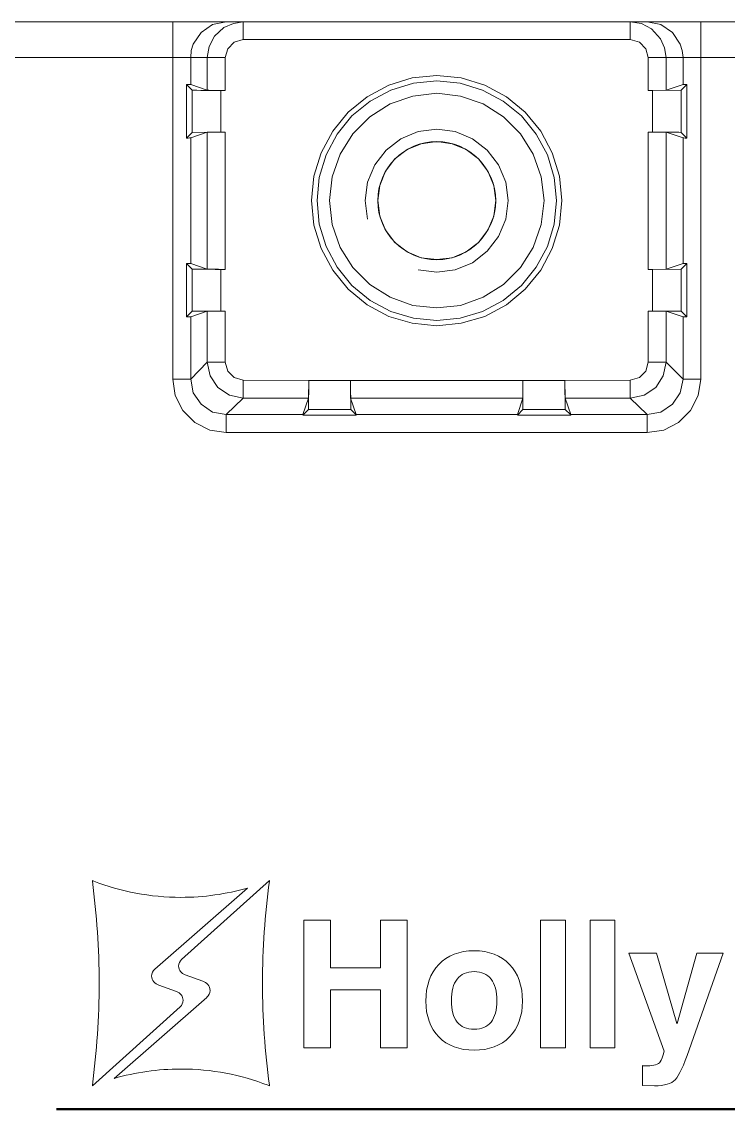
# Model space of a CAD drawing. Header units: millimetres. Extents: x 33157 to 59611, y -29750 to 1750.
# Drawn here: x 54961.61 to 54981.38, y 544.88 to 575.29 of the extents above; entities that cross this region are included whole.
import ezdxf

# ---------------------------------------------------------------- set-up
doc = ezdxf.new("R2010")
doc.units = ezdxf.units.MM
doc.layers.add('layer 1', color=7, linetype='Continuous', lineweight=18)
doc.layers.add('RERONGQIANJIDXF_CONTINUOUS_LINE', color=7, linetype='Continuous', lineweight=18)

msp = doc.modelspace()

# ---------------------------------------------------------------- linework, layer by layer
at = {"layer": 'layer 1', "lineweight": 9}
for p, q in [((54965.838, 575.291), (54965.838, 565.296)), ((54967.804, 575.291), (54967.804, 574.791)), ((54978.637, 575.291), (54978.637, 574.791)), ((54980.612, 575.291), (54980.612, 565.296)), ((54966.338, 574.291), (54966.338, 573.536)), ((54966.803, 574.291), (54966.803, 573.378)), ((54967.304, 574.291), (54967.304, 573.369)), ((54979.137, 574.291), (54979.137, 573.369)), ((54979.638, 574.291), (54979.638, 573.378)), ((54980.112, 574.291), (54980.112, 573.536)), ((54966.224, 573.536), (54966.224, 572.035)), ((54966.382, 573.378), (54966.382, 572.193)), ((54967.181, 573.369), (54967.181, 572.202)), ((54979.26, 573.369), (54979.26, 572.202)), ((54980.059, 573.378), (54980.059, 572.193)), ((54980.217, 573.536), (54980.217, 572.035)), ((54966.803, 572.202), (54966.803, 568.376)), ((54967.304, 572.202), (54967.304, 568.367)), ((54979.137, 572.202), (54979.137, 568.367)), ((54979.638, 572.202), (54979.638, 568.376)), ((54966.338, 572.044), (54966.338, 568.534)), ((54980.112, 572.044), (54980.112, 568.534)), ((54966.224, 568.534), (54966.224, 567.042)), ((54980.217, 568.534), (54980.217, 567.042)), ((54966.382, 568.376), (54966.382, 567.2)), ((54967.181, 568.367), (54967.181, 567.2)), ((54979.26, 568.367), (54979.26, 567.2)), ((54980.059, 568.376), (54980.059, 567.2)), ((54966.803, 567.2), (54966.803, 565.77)), ((54967.304, 567.2), (54967.304, 565.77)), ((54979.137, 567.2), (54979.137, 565.77)), ((54979.638, 567.2), (54979.638, 565.77)), ((54966.338, 567.042), (54966.338, 565.296)), ((54980.112, 567.042), (54980.112, 565.296)), ((54967.804, 565.269), (54967.804, 564.769)), ((54970.806, 565.261), (54970.806, 564.769)), ((54975.635, 565.261), (54975.635, 564.444)), ((54975.635, 565.261), (54975.635, 564.769)), ((54978.637, 565.269), (54978.637, 564.769)), ((54967.33, 564.304), (54967.33, 563.804)), ((54970.964, 564.295), (54970.964, 564.286)), ((54976.969, 564.295), (54976.969, 564.286)), ((54979.111, 564.304), (54979.111, 563.804))]:
    msp.add_line(p, q, dxfattribs=at)
for points in [[(54942.724, 575.291), (54942.724, 575.291), (55138.723, 575.291), (55138.723, 575.291)], [(54967.269, 575.133), (54967.269, 575.133), (54967.005, 574.888), (54967.005, 574.888)], [(54978.637, 574.791), (54978.637, 574.791), (54967.804, 574.791), (54967.804, 574.791)], [(54979.48, 574.817), (54979.48, 574.817), (54979.234, 575.089), (54979.234, 575.089)], [(54941.723, 574.291), (54941.723, 574.291), (54967.304, 574.291), (54967.304, 574.291)], [(54979.137, 574.291), (54979.137, 574.291), (55021.309, 574.291), (55021.309, 574.291)], [(54966.382, 573.378), (54966.382, 573.378), (54966.224, 573.536), (54966.224, 573.536)], [(54966.338, 573.536), (54966.338, 573.536), (54966.803, 573.378), (54966.803, 573.378)], [(54967.304, 573.369), (54967.304, 573.369), (54967.181, 573.369), (54967.181, 573.369)], [(54979.137, 573.369), (54979.137, 573.369), (54979.26, 573.369), (54979.26, 573.369)], [(54979.234, 573.369), (54979.234, 573.369), (54980.059, 573.378), (54980.059, 573.378)], [(54980.112, 573.536), (54980.112, 573.536), (54979.638, 573.378), (54979.638, 573.378)], [(54980.059, 573.378), (54980.059, 573.378), (54980.217, 573.536), (54980.217, 573.536)], [(54966.382, 572.193), (54966.382, 572.193), (54966.224, 572.035), (54966.224, 572.035)], [(54966.338, 572.044), (54966.338, 572.044), (54966.803, 572.202), (54966.803, 572.202)], [(54967.207, 572.202), (54967.207, 572.202), (54966.382, 572.193), (54966.382, 572.193)], [(54967.207, 572.202), (54967.207, 572.202), (54966.803, 572.202), (54966.803, 572.202)], [(54967.304, 572.202), (54967.304, 572.202), (54967.181, 572.202), (54967.181, 572.202)], [(54979.137, 572.202), (54979.137, 572.202), (54979.26, 572.202), (54979.26, 572.202)], [(54980.112, 572.044), (54980.112, 572.044), (54979.638, 572.202), (54979.638, 572.202)], [(54980.059, 572.193), (54980.059, 572.193), (54980.217, 572.035), (54980.217, 572.035)], [(54966.382, 568.376), (54966.382, 568.376), (54966.224, 568.534), (54966.224, 568.534)], [(54966.338, 568.534), (54966.338, 568.534), (54966.803, 568.376), (54966.803, 568.376)], [(54980.112, 568.534), (54980.112, 568.534), (54979.638, 568.376), (54979.638, 568.376)], [(54980.059, 568.376), (54980.059, 568.376), (54980.217, 568.534), (54980.217, 568.534)], [(54967.304, 568.367), (54967.304, 568.367), (54967.181, 568.367), (54967.181, 568.367)], [(54979.137, 568.367), (54979.137, 568.367), (54979.26, 568.367), (54979.26, 568.367)], [(54979.234, 568.367), (54979.234, 568.367), (54980.059, 568.376), (54980.059, 568.376)], [(54979.234, 568.367), (54979.234, 568.367), (54979.638, 568.376), (54979.638, 568.376)], [(54966.382, 567.2), (54966.382, 567.2), (54966.224, 567.042), (54966.224, 567.042)], [(54966.338, 567.042), (54966.338, 567.042), (54966.803, 567.2), (54966.803, 567.2)], [(54967.207, 567.2), (54967.207, 567.2), (54966.382, 567.2), (54966.382, 567.2)], [(54967.207, 567.2), (54967.207, 567.2), (54966.803, 567.2), (54966.803, 567.2)], [(54967.304, 567.2), (54967.304, 567.2), (54967.181, 567.2), (54967.181, 567.2)], [(54979.137, 567.2), (54979.137, 567.2), (54979.26, 567.2), (54979.26, 567.2)], [(54980.112, 567.042), (54980.112, 567.042), (54979.638, 567.2), (54979.638, 567.2)], [(54980.059, 567.2), (54980.059, 567.2), (54980.217, 567.042), (54980.217, 567.042)], [(54966.803, 565.77), (54966.803, 565.77), (54966.338, 565.296), (54966.338, 565.296)], [(54967.304, 565.77), (54967.304, 565.77), (54966.803, 565.77), (54966.803, 565.77)], [(54979.137, 565.77), (54979.137, 565.77), (54979.638, 565.77), (54979.638, 565.77)], [(54979.638, 565.77), (54979.638, 565.77), (54980.112, 565.296), (54980.112, 565.296)], [(54965.838, 565.296), (54965.838, 565.296), (54966.338, 565.296), (54966.338, 565.296)], [(54967.804, 565.269), (54967.804, 565.269), (54969.639, 565.261), (54969.639, 565.261)], [(54969.639, 565.261), (54969.639, 565.261), (54976.802, 565.261), (54976.802, 565.261)], [(54969.63, 564.444), (54969.63, 564.444), (54969.639, 565.261), (54969.639, 565.261)], [(54969.639, 565.261), (54969.639, 565.261), (54969.63, 564.769), (54969.63, 564.769)], [(54970.806, 565.261), (54970.806, 565.261), (54970.815, 564.444), (54970.815, 564.444)], [(54976.802, 565.261), (54976.802, 565.261), (54978.637, 565.269), (54978.637, 565.269)], [(54976.802, 565.261), (54976.802, 565.261), (54976.811, 564.444), (54976.811, 564.444)], [(54976.802, 565.261), (54976.802, 565.261), (54976.811, 564.769), (54976.811, 564.769)], [(54980.612, 565.296), (54980.612, 565.296), (54980.112, 565.296), (54980.112, 565.296)], [(54967.804, 564.769), (54967.804, 564.769), (54967.33, 564.304), (54967.33, 564.304)], [(54967.804, 564.769), (54967.804, 564.769), (54969.63, 564.769), (54969.63, 564.769)], [(54969.472, 564.304), (54969.472, 564.304), (54969.63, 564.769), (54969.63, 564.769)], [(54970.806, 564.769), (54970.806, 564.769), (54975.635, 564.769), (54975.635, 564.769)], [(54970.964, 564.304), (54970.964, 564.304), (54970.806, 564.769), (54970.806, 564.769)], [(54975.477, 564.304), (54975.477, 564.304), (54975.635, 564.769), (54975.635, 564.769)], [(54976.811, 564.769), (54976.811, 564.769), (54978.637, 564.769), (54978.637, 564.769)], [(54976.969, 564.304), (54976.969, 564.304), (54976.811, 564.769), (54976.811, 564.769)], [(54978.637, 564.769), (54978.637, 564.769), (54979.111, 564.304), (54979.111, 564.304)], [(54967.33, 564.304), (54967.33, 564.304), (54969.472, 564.304), (54969.472, 564.304)], [(54969.472, 564.286), (54969.472, 564.286), (54970.964, 564.286), (54970.964, 564.286)], [(54969.63, 564.444), (54969.63, 564.444), (54969.472, 564.286), (54969.472, 564.286)], [(54969.63, 564.444), (54969.63, 564.444), (54970.815, 564.444), (54970.815, 564.444)], [(54970.815, 564.444), (54970.815, 564.444), (54970.964, 564.295), (54970.964, 564.295)], [(54970.964, 564.304), (54970.964, 564.304), (54975.477, 564.304), (54975.477, 564.304)], [(54975.477, 564.286), (54975.477, 564.286), (54976.969, 564.286), (54976.969, 564.286)], [(54975.635, 564.444), (54975.635, 564.444), (54975.477, 564.286), (54975.477, 564.286)], [(54975.635, 564.444), (54975.635, 564.444), (54976.811, 564.444), (54976.811, 564.444)], [(54976.811, 564.444), (54976.811, 564.444), (54976.969, 564.295), (54976.969, 564.295)], [(54976.969, 564.304), (54976.969, 564.304), (54979.111, 564.304), (54979.111, 564.304)], [(54967.33, 563.804), (54967.33, 563.804), (54979.111, 563.804), (54979.111, 563.804)]]:
    msp.add_open_spline(points, degree=3, dxfattribs=at)
for points, knots in [([(54967.33, 575.291), (54967.33, 575.291), (54966.953, 575.212), (54966.953, 575.212), (54966.953, 575.212), (54966.628, 574.993), (54966.628, 574.993), (54966.628, 574.993), (54966.408, 574.668), (54966.408, 574.668)], [0, 0, 0, 0, 157884.364441, 157884.364441, 157884.364441, 315768.728882, 315768.728882, 315768.728882, 473653.093323, 473653.093323, 473653.093323, 473653.093323]), ([(54967.804, 575.291), (54967.804, 575.291), (54967.532, 575.247), (54967.532, 575.247), (54967.532, 575.247), (54967.269, 575.133), (54967.269, 575.133)], [0, 0, 0, 0, 170679.928195, 170679.928195, 170679.928195, 341359.85639, 341359.85639, 341359.85639, 341359.85639]), ([(54979.234, 575.089), (54979.234, 575.089), (54978.953, 575.239), (54978.953, 575.239), (54978.953, 575.239), (54978.637, 575.291), (54978.637, 575.291)], [0, 0, 0, 0, 170715.57722, 170715.57722, 170715.57722, 341431.154441, 341431.154441, 341431.154441, 341431.154441]), ([(54980.033, 574.668), (54980.033, 574.668), (54979.813, 574.993), (54979.813, 574.993), (54979.813, 574.993), (54979.488, 575.212), (54979.488, 575.212), (54979.488, 575.212), (54979.111, 575.291), (54979.111, 575.291)], [0, 0, 0, 0, 157921.613994, 157921.613994, 157921.613994, 315843.227988, 315843.227988, 315843.227988, 473764.841982, 473764.841982, 473764.841982, 473764.841982]), ([(54967.005, 574.888), (54967.005, 574.888), (54966.856, 574.598), (54966.856, 574.598), (54966.856, 574.598), (54966.803, 574.291), (54966.803, 574.291)], [0, 0, 0, 0, 170678.74102, 170678.74102, 170678.74102, 341357.48204, 341357.48204, 341357.48204, 341357.48204]), ([(54967.804, 574.791), (54967.804, 574.791), (54967.558, 574.721), (54967.558, 574.721), (54967.558, 574.721), (54967.374, 574.537), (54967.374, 574.537), (54967.374, 574.537), (54967.304, 574.291), (54967.304, 574.291)], [0, 0, 0, 0, 157887.163557, 157887.163557, 157887.163557, 315774.327114, 315774.327114, 315774.327114, 473661.490671, 473661.490671, 473661.490671, 473661.490671]), ([(54979.137, 574.291), (54979.137, 574.291), (54979.067, 574.537), (54979.067, 574.537), (54979.067, 574.537), (54978.891, 574.721), (54978.891, 574.721), (54978.891, 574.721), (54978.637, 574.791), (54978.637, 574.791)], [0, 0, 0, 0, 157920.46708, 157920.46708, 157920.46708, 315840.93416, 315840.93416, 315840.93416, 473761.401239, 473761.401239, 473761.401239, 473761.401239]), ([(54979.638, 574.291), (54979.638, 574.291), (54979.594, 574.563), (54979.594, 574.563), (54979.594, 574.563), (54979.48, 574.817), (54979.48, 574.817)], [0, 0, 0, 0, 170718.68694, 170718.68694, 170718.68694, 341437.373879, 341437.373879, 341437.373879, 341437.373879]), ([(54966.338, 574.291), (54966.338, 574.291), (54966.356, 574.484), (54966.356, 574.484), (54966.356, 574.484), (54966.408, 574.668), (54966.408, 574.668)], [0, 0, 0, 0, 170677.646421, 170677.646421, 170677.646421, 341355.292843, 341355.292843, 341355.292843, 341355.292843]), ([(54980.112, 574.291), (54980.112, 574.291), (54980.085, 574.484), (54980.085, 574.484), (54980.085, 574.484), (54980.033, 574.668), (54980.033, 574.668)], [0, 0, 0, 0, 170720.4474, 170720.4474, 170720.4474, 341440.894801, 341440.894801, 341440.894801, 341440.894801]), ([(54976.723, 570.289), (54976.723, 570.289), (54976.653, 570.974), (54976.653, 570.974), (54976.653, 570.974), (54976.451, 571.623), (54976.451, 571.623), (54976.451, 571.623), (54976.135, 572.229), (54976.135, 572.229), (54976.135, 572.229), (54975.696, 572.764), (54975.696, 572.764), (54975.696, 572.764), (54975.169, 573.194), (54975.169, 573.194), (54975.169, 573.194), (54974.564, 573.519), (54974.564, 573.519), (54974.564, 573.519), (54973.905, 573.72), (54973.905, 573.72), (54973.905, 573.72), (54973.22, 573.791), (54973.22, 573.791), (54973.22, 573.791), (54972.536, 573.72), (54972.536, 573.72), (54972.536, 573.72), (54971.886, 573.519), (54971.886, 573.519), (54971.886, 573.519), (54971.28, 573.194), (54971.28, 573.194), (54971.28, 573.194), (54970.745, 572.764), (54970.745, 572.764), (54970.745, 572.764), (54970.315, 572.229), (54970.315, 572.229), (54970.315, 572.229), (54969.99, 571.623), (54969.99, 571.623), (54969.99, 571.623), (54969.788, 570.974), (54969.788, 570.974), (54969.788, 570.974), (54969.718, 570.289), (54969.718, 570.289), (54969.718, 570.289), (54969.788, 569.605), (54969.788, 569.605), (54969.788, 569.605), (54969.99, 568.946), (54969.99, 568.946), (54969.99, 568.946), (54970.315, 568.341), (54970.315, 568.341), (54970.315, 568.341), (54970.745, 567.814), (54970.745, 567.814), (54970.745, 567.814), (54971.28, 567.376), (54971.28, 567.376), (54971.28, 567.376), (54971.886, 567.051), (54971.886, 567.051), (54971.886, 567.051), (54972.536, 566.858), (54972.536, 566.858), (54972.536, 566.858), (54973.22, 566.788), (54973.22, 566.788), (54973.22, 566.788), (54973.905, 566.858), (54973.905, 566.858), (54973.905, 566.858), (54974.564, 567.051), (54974.564, 567.051), (54974.564, 567.051), (54975.169, 567.376), (54975.169, 567.376), (54975.169, 567.376), (54975.696, 567.814), (54975.696, 567.814), (54975.696, 567.814), (54976.135, 568.341), (54976.135, 568.341), (54976.135, 568.341), (54976.451, 568.946), (54976.451, 568.946), (54976.451, 568.946), (54976.653, 569.605), (54976.653, 569.605), (54976.653, 569.605), (54976.723, 570.289), (54976.723, 570.289)], [0, 0, 0, 0, 134437.960451, 134437.960451, 134437.960451, 268875.920903, 268875.920903, 268875.920903, 403313.881354, 403313.881354, 403313.881354, 537751.841806, 537751.841806, 537751.841806, 672189.802257, 672189.802257, 672189.802257, 806627.762709, 806627.762709, 806627.762709, 941065.72316, 941065.72316, 941065.72316, 1075503.683612, 1075503.683612, 1075503.683612, 1209941.644063, 1209941.644063, 1209941.644063, 1344379.604515, 1344379.604515, 1344379.604515, 1478817.564966, 1478817.564966, 1478817.564966, 1613255.525418, 1613255.525418, 1613255.525418, 1747693.485869, 1747693.485869, 1747693.485869, 1882131.446321, 1882131.446321, 1882131.446321, 2016569.406772, 2016569.406772, 2016569.406772, 2151007.367224, 2151007.367224, 2151007.367224, 2285445.327675, 2285445.327675, 2285445.327675, 2419883.288127, 2419883.288127, 2419883.288127, 2554321.248578, 2554321.248578, 2554321.248578, 2688759.20903, 2688759.20903, 2688759.20903, 2823197.169481, 2823197.169481, 2823197.169481, 2957635.129933, 2957635.129933, 2957635.129933, 3092073.090384, 3092073.090384, 3092073.090384, 3226511.050835, 3226511.050835, 3226511.050835, 3360949.011287, 3360949.011287, 3360949.011287, 3495386.971738, 3495386.971738, 3495386.971738, 3629824.93219, 3629824.93219, 3629824.93219, 3764262.892641, 3764262.892641, 3764262.892641, 3898700.853093, 3898700.853093, 3898700.853093, 4033138.813544, 4033138.813544, 4033138.813544, 4167576.773996, 4167576.773996, 4167576.773996, 4302014.734447, 4302014.734447, 4302014.734447, 4302014.734447]), ([(54976.574, 570.289), (54976.574, 570.289), (54976.504, 570.938), (54976.504, 570.938), (54976.504, 570.938), (54976.319, 571.57), (54976.319, 571.57), (54976.319, 571.57), (54976.003, 572.15), (54976.003, 572.15), (54976.003, 572.15), (54975.591, 572.658), (54975.591, 572.658), (54975.591, 572.658), (54975.081, 573.071), (54975.081, 573.071), (54975.081, 573.071), (54974.502, 573.378), (54974.502, 573.378), (54974.502, 573.378), (54973.879, 573.571), (54973.879, 573.571), (54973.879, 573.571), (54973.22, 573.641), (54973.22, 573.641), (54973.22, 573.641), (54972.571, 573.571), (54972.571, 573.571), (54972.571, 573.571), (54971.939, 573.378), (54971.939, 573.378), (54971.939, 573.378), (54971.359, 573.071), (54971.359, 573.071), (54971.359, 573.071), (54970.85, 572.658), (54970.85, 572.658), (54970.85, 572.658), (54970.438, 572.15), (54970.438, 572.15), (54970.438, 572.15), (54970.13, 571.57), (54970.13, 571.57), (54970.13, 571.57), (54969.937, 570.938), (54969.937, 570.938), (54969.937, 570.938), (54969.876, 570.289), (54969.876, 570.289), (54969.876, 570.289), (54969.937, 569.631), (54969.937, 569.631), (54969.937, 569.631), (54970.13, 569.008), (54970.13, 569.008), (54970.13, 569.008), (54970.438, 568.429), (54970.438, 568.429), (54970.438, 568.429), (54970.85, 567.92), (54970.85, 567.92), (54970.85, 567.92), (54971.359, 567.498), (54971.359, 567.498), (54971.359, 567.498), (54971.939, 567.191), (54971.939, 567.191), (54971.939, 567.191), (54972.571, 566.998), (54972.571, 566.998), (54972.571, 566.998), (54973.22, 566.937), (54973.22, 566.937), (54973.22, 566.937), (54973.879, 566.998), (54973.879, 566.998), (54973.879, 566.998), (54974.502, 567.191), (54974.502, 567.191), (54974.502, 567.191), (54975.081, 567.498), (54975.081, 567.498), (54975.081, 567.498), (54975.591, 567.92), (54975.591, 567.92), (54975.591, 567.92), (54976.003, 568.429), (54976.003, 568.429), (54976.003, 568.429), (54976.319, 569.008), (54976.319, 569.008), (54976.319, 569.008), (54976.504, 569.631), (54976.504, 569.631), (54976.504, 569.631), (54976.574, 570.289), (54976.574, 570.289)], [0, 0, 0, 0, 134438.5097, 134438.5097, 134438.5097, 268877.0194, 268877.0194, 268877.0194, 403315.529101, 403315.529101, 403315.529101, 537754.038801, 537754.038801, 537754.038801, 672192.548501, 672192.548501, 672192.548501, 806631.058201, 806631.058201, 806631.058201, 941069.567902, 941069.567902, 941069.567902, 1075508.077602, 1075508.077602, 1075508.077602, 1209946.587302, 1209946.587302, 1209946.587302, 1344385.097002, 1344385.097002, 1344385.097002, 1478823.606703, 1478823.606703, 1478823.606703, 1613262.116403, 1613262.116403, 1613262.116403, 1747700.626103, 1747700.626103, 1747700.626103, 1882139.135803, 1882139.135803, 1882139.135803, 2016577.645503, 2016577.645503, 2016577.645503, 2151016.155204, 2151016.155204, 2151016.155204, 2285454.664904, 2285454.664904, 2285454.664904, 2419893.174604, 2419893.174604, 2419893.174604, 2554331.684304, 2554331.684304, 2554331.684304, 2688770.194005, 2688770.194005, 2688770.194005, 2823208.703705, 2823208.703705, 2823208.703705, 2957647.213405, 2957647.213405, 2957647.213405, 3092085.723105, 3092085.723105, 3092085.723105, 3226524.232805, 3226524.232805, 3226524.232805, 3360962.742506, 3360962.742506, 3360962.742506, 3495401.252206, 3495401.252206, 3495401.252206, 3629839.761906, 3629839.761906, 3629839.761906, 3764278.271606, 3764278.271606, 3764278.271606, 3898716.781307, 3898716.781307, 3898716.781307, 4033155.291007, 4033155.291007, 4033155.291007, 4167593.800707, 4167593.800707, 4167593.800707, 4302032.310407, 4302032.310407, 4302032.310407, 4302032.310407]), ([(54966.338, 573.536), (54966.338, 573.536), (54966.329, 573.536), (54966.329, 573.536), (54966.329, 573.536), (54966.303, 573.536), (54966.303, 573.536), (54966.303, 573.536), (54966.268, 573.536), (54966.268, 573.536), (54966.268, 573.536), (54966.224, 573.536), (54966.224, 573.536)], [0, 0, 0, 0, 151346.104304, 151346.104304, 151346.104304, 302692.208607, 302692.208607, 302692.208607, 454038.312911, 454038.312911, 454038.312911, 605384.417214, 605384.417214, 605384.417214, 605384.417214]), ([(54966.382, 573.378), (54966.382, 573.378), (54966.4, 573.378), (54966.4, 573.378), (54966.4, 573.378), (54966.443, 573.378), (54966.443, 573.378), (54966.443, 573.378), (54966.514, 573.378), (54966.514, 573.378), (54966.514, 573.378), (54966.619, 573.369), (54966.619, 573.369), (54966.619, 573.369), (54966.742, 573.369), (54966.742, 573.369), (54966.742, 573.369), (54966.873, 573.369), (54966.873, 573.369), (54966.873, 573.369), (54967.023, 573.369), (54967.023, 573.369), (54967.023, 573.369), (54967.181, 573.369), (54967.181, 573.369)], [0, 0, 0, 0, 141680.378793, 141680.378793, 141680.378793, 283360.757586, 283360.757586, 283360.757586, 425041.136379, 425041.136379, 425041.136379, 566721.515173, 566721.515173, 566721.515173, 708401.893966, 708401.893966, 708401.893966, 850082.272759, 850082.272759, 850082.272759, 991762.651552, 991762.651552, 991762.651552, 1133443.030345, 1133443.030345, 1133443.030345, 1133443.030345]), ([(54966.803, 573.378), (54966.803, 573.378), (54966.821, 573.378), (54966.821, 573.378), (54966.821, 573.378), (54966.847, 573.378), (54966.847, 573.378), (54966.847, 573.378), (54966.891, 573.369), (54966.891, 573.369), (54966.891, 573.369), (54966.961, 573.369), (54966.961, 573.369), (54966.961, 573.369), (54967.032, 573.369), (54967.032, 573.369), (54967.032, 573.369), (54967.119, 573.369), (54967.119, 573.369), (54967.119, 573.369), (54967.207, 573.369), (54967.207, 573.369), (54967.207, 573.369), (54967.304, 573.369), (54967.304, 573.369)], [0, 0, 0, 0, 141681.370294, 141681.370294, 141681.370294, 283362.740588, 283362.740588, 283362.740588, 425044.110882, 425044.110882, 425044.110882, 566725.481177, 566725.481177, 566725.481177, 708406.851471, 708406.851471, 708406.851471, 850088.221765, 850088.221765, 850088.221765, 991769.592059, 991769.592059, 991769.592059, 1133450.962353, 1133450.962353, 1133450.962353, 1133450.962353]), ([(54976.223, 570.289), (54976.223, 570.289), (54976.144, 570.956), (54976.144, 570.956), (54976.144, 570.956), (54975.924, 571.588), (54975.924, 571.588), (54975.924, 571.588), (54975.564, 572.158), (54975.564, 572.158), (54975.564, 572.158), (54975.09, 572.632), (54975.09, 572.632), (54975.09, 572.632), (54974.52, 572.992), (54974.52, 572.992), (54974.52, 572.992), (54973.888, 573.211), (54973.888, 573.211), (54973.888, 573.211), (54973.22, 573.29), (54973.22, 573.29), (54973.22, 573.29), (54972.553, 573.211), (54972.553, 573.211), (54972.553, 573.211), (54971.921, 572.992), (54971.921, 572.992), (54971.921, 572.992), (54971.351, 572.632), (54971.351, 572.632), (54971.351, 572.632), (54970.877, 572.158), (54970.877, 572.158), (54970.877, 572.158), (54970.517, 571.588), (54970.517, 571.588), (54970.517, 571.588), (54970.297, 570.956), (54970.297, 570.956), (54970.297, 570.956), (54970.218, 570.289), (54970.218, 570.289), (54970.218, 570.289), (54970.297, 569.622), (54970.297, 569.622), (54970.297, 569.622), (54970.517, 568.981), (54970.517, 568.981), (54970.517, 568.981), (54970.877, 568.42), (54970.877, 568.42), (54970.877, 568.42), (54971.351, 567.946), (54971.351, 567.946), (54971.351, 567.946), (54971.921, 567.586), (54971.921, 567.586), (54971.921, 567.586), (54972.553, 567.358), (54972.553, 567.358), (54972.553, 567.358), (54973.22, 567.288), (54973.22, 567.288), (54973.22, 567.288), (54973.888, 567.358), (54973.888, 567.358), (54973.888, 567.358), (54974.52, 567.586), (54974.52, 567.586), (54974.52, 567.586), (54975.09, 567.946), (54975.09, 567.946), (54975.09, 567.946), (54975.564, 568.42), (54975.564, 568.42), (54975.564, 568.42), (54975.924, 568.981), (54975.924, 568.981), (54975.924, 568.981), (54976.144, 569.622), (54976.144, 569.622), (54976.144, 569.622), (54976.223, 570.289), (54976.223, 570.289)], [0, 0, 0, 0, 134785.054879, 134785.054879, 134785.054879, 269570.109758, 269570.109758, 269570.109758, 404355.164637, 404355.164637, 404355.164637, 539140.219515, 539140.219515, 539140.219515, 673925.274394, 673925.274394, 673925.274394, 808710.329273, 808710.329273, 808710.329273, 943495.384152, 943495.384152, 943495.384152, 1078280.439031, 1078280.439031, 1078280.439031, 1213065.49391, 1213065.49391, 1213065.49391, 1347850.548788, 1347850.548788, 1347850.548788, 1482635.603667, 1482635.603667, 1482635.603667, 1617420.658546, 1617420.658546, 1617420.658546, 1752205.713425, 1752205.713425, 1752205.713425, 1886990.768304, 1886990.768304, 1886990.768304, 2021775.823183, 2021775.823183, 2021775.823183, 2156560.878062, 2156560.878062, 2156560.878062, 2291345.93294, 2291345.93294, 2291345.93294, 2426130.987819, 2426130.987819, 2426130.987819, 2560916.042698, 2560916.042698, 2560916.042698, 2695701.097577, 2695701.097577, 2695701.097577, 2830486.152456, 2830486.152456, 2830486.152456, 2965271.207335, 2965271.207335, 2965271.207335, 3100056.262213, 3100056.262213, 3100056.262213, 3234841.317092, 3234841.317092, 3234841.317092, 3369626.371971, 3369626.371971, 3369626.371971, 3504411.42685, 3504411.42685, 3504411.42685, 3639196.481729, 3639196.481729, 3639196.481729, 3773981.536608, 3773981.536608, 3773981.536608, 3773981.536608]), ([(54980.217, 573.536), (54980.217, 573.536), (54980.173, 573.536), (54980.173, 573.536), (54980.173, 573.536), (54980.138, 573.536), (54980.138, 573.536), (54980.138, 573.536), (54980.12, 573.536), (54980.12, 573.536), (54980.12, 573.536), (54980.112, 573.536), (54980.112, 573.536)], [0, 0, 0, 0, 151384.395007, 151384.395007, 151384.395007, 302768.790015, 302768.790015, 302768.790015, 454153.185022, 454153.185022, 454153.185022, 605537.580029, 605537.580029, 605537.580029, 605537.580029]), ([(54972.703, 568.358), (54972.703, 568.358), (54973.22, 568.288), (54973.22, 568.288), (54973.22, 568.288), (54973.738, 568.358), (54973.738, 568.358), (54973.738, 568.358), (54974.221, 568.551), (54974.221, 568.551), (54974.221, 568.551), (54974.634, 568.876), (54974.634, 568.876), (54974.634, 568.876), (54974.95, 569.289), (54974.95, 569.289), (54974.95, 569.289), (54975.152, 569.771), (54975.152, 569.771), (54975.152, 569.771), (54975.222, 570.289), (54975.222, 570.289), (54975.222, 570.289), (54975.152, 570.807), (54975.152, 570.807), (54975.152, 570.807), (54974.95, 571.289), (54974.95, 571.289), (54974.95, 571.289), (54974.634, 571.702), (54974.634, 571.702), (54974.634, 571.702), (54974.221, 572.018), (54974.221, 572.018), (54974.221, 572.018), (54973.738, 572.22), (54973.738, 572.22), (54973.738, 572.22), (54973.22, 572.29), (54973.22, 572.29), (54973.22, 572.29), (54972.703, 572.22), (54972.703, 572.22), (54972.703, 572.22), (54972.22, 572.018), (54972.22, 572.018), (54972.22, 572.018), (54971.807, 571.702), (54971.807, 571.702), (54971.807, 571.702), (54971.491, 571.289), (54971.491, 571.289), (54971.491, 571.289), (54971.289, 570.807), (54971.289, 570.807), (54971.289, 570.807), (54971.219, 570.289), (54971.219, 570.289), (54971.219, 570.289), (54971.289, 569.771), (54971.289, 569.771)], [0, 0, 0, 0, 135898.067048, 135898.067048, 135898.067048, 271796.134095, 271796.134095, 271796.134095, 407694.201143, 407694.201143, 407694.201143, 543592.26819, 543592.26819, 543592.26819, 679490.335238, 679490.335238, 679490.335238, 815388.402286, 815388.402286, 815388.402286, 951286.469333, 951286.469333, 951286.469333, 1087184.536381, 1087184.536381, 1087184.536381, 1223082.603429, 1223082.603429, 1223082.603429, 1358980.670476, 1358980.670476, 1358980.670476, 1494878.737524, 1494878.737524, 1494878.737524, 1630776.804571, 1630776.804571, 1630776.804571, 1766674.871619, 1766674.871619, 1766674.871619, 1902572.938667, 1902572.938667, 1902572.938667, 2038471.005714, 2038471.005714, 2038471.005714, 2174369.072762, 2174369.072762, 2174369.072762, 2310267.139809, 2310267.139809, 2310267.139809, 2446165.206857, 2446165.206857, 2446165.206857, 2582063.273905, 2582063.273905, 2582063.273905, 2717961.340952, 2717961.340952, 2717961.340952, 2717961.340952]), ([(54979.638, 572.202), (54979.638, 572.202), (54979.629, 572.202), (54979.629, 572.202), (54979.629, 572.202), (54979.594, 572.202), (54979.594, 572.202), (54979.594, 572.202), (54979.55, 572.202), (54979.55, 572.202), (54979.55, 572.202), (54979.488, 572.202), (54979.488, 572.202), (54979.488, 572.202), (54979.409, 572.202), (54979.409, 572.202), (54979.409, 572.202), (54979.322, 572.202), (54979.322, 572.202), (54979.322, 572.202), (54979.234, 572.202), (54979.234, 572.202), (54979.234, 572.202), (54979.137, 572.202), (54979.137, 572.202)], [0, 0, 0, 0, 141715.434855, 141715.434855, 141715.434855, 283430.86971, 283430.86971, 283430.86971, 425146.304565, 425146.304565, 425146.304565, 566861.73942, 566861.73942, 566861.73942, 708577.174275, 708577.174275, 708577.174275, 850292.60913, 850292.60913, 850292.60913, 992008.043985, 992008.043985, 992008.043985, 1133723.47884, 1133723.47884, 1133723.47884, 1133723.47884]), ([(54980.059, 572.193), (54980.059, 572.193), (54980.05, 572.193), (54980.05, 572.193), (54980.05, 572.193), (54979.997, 572.202), (54979.997, 572.202), (54979.997, 572.202), (54979.927, 572.202), (54979.927, 572.202), (54979.927, 572.202), (54979.822, 572.202), (54979.822, 572.202), (54979.822, 572.202), (54979.708, 572.202), (54979.708, 572.202), (54979.708, 572.202), (54979.567, 572.202), (54979.567, 572.202), (54979.567, 572.202), (54979.418, 572.202), (54979.418, 572.202), (54979.418, 572.202), (54979.26, 572.202), (54979.26, 572.202)], [0, 0, 0, 0, 141716.264532, 141716.264532, 141716.264532, 283432.529064, 283432.529064, 283432.529064, 425148.793596, 425148.793596, 425148.793596, 566865.058128, 566865.058128, 566865.058128, 708581.322661, 708581.322661, 708581.322661, 850297.587193, 850297.587193, 850297.587193, 992013.851725, 992013.851725, 992013.851725, 1133730.116257, 1133730.116257, 1133730.116257, 1133730.116257]), ([(54966.224, 572.035), (54966.224, 572.035), (54966.268, 572.035), (54966.268, 572.035), (54966.268, 572.035), (54966.303, 572.044), (54966.303, 572.044), (54966.303, 572.044), (54966.329, 572.044), (54966.329, 572.044), (54966.329, 572.044), (54966.338, 572.044), (54966.338, 572.044)], [0, 0, 0, 0, 151348.064787, 151348.064787, 151348.064787, 302696.129573, 302696.129573, 302696.129573, 454044.19436, 454044.19436, 454044.19436, 605392.259147, 605392.259147, 605392.259147, 605392.259147]), ([(54974.871, 570.289), (54974.871, 570.289), (54974.818, 570.71), (54974.818, 570.71), (54974.818, 570.71), (54974.651, 571.114), (54974.651, 571.114), (54974.651, 571.114), (54974.388, 571.456), (54974.388, 571.456), (54974.388, 571.456), (54974.046, 571.719), (54974.046, 571.719), (54974.046, 571.719), (54973.651, 571.877), (54973.651, 571.877), (54973.651, 571.877), (54973.22, 571.939), (54973.22, 571.939), (54973.22, 571.939), (54972.79, 571.877), (54972.79, 571.877), (54972.79, 571.877), (54972.395, 571.719), (54972.395, 571.719), (54972.395, 571.719), (54972.053, 571.456), (54972.053, 571.456), (54972.053, 571.456), (54971.79, 571.114), (54971.79, 571.114), (54971.79, 571.114), (54971.631, 570.71), (54971.631, 570.71), (54971.631, 570.71), (54971.57, 570.289), (54971.57, 570.289), (54971.57, 570.289), (54971.631, 569.859), (54971.631, 569.859), (54971.631, 569.859), (54971.79, 569.464), (54971.79, 569.464), (54971.79, 569.464), (54972.053, 569.122), (54972.053, 569.122), (54972.053, 569.122), (54972.395, 568.859), (54972.395, 568.859), (54972.395, 568.859), (54972.79, 568.692), (54972.79, 568.692), (54972.79, 568.692), (54973.22, 568.639), (54973.22, 568.639), (54973.22, 568.639), (54973.651, 568.692), (54973.651, 568.692), (54973.651, 568.692), (54974.046, 568.859), (54974.046, 568.859), (54974.046, 568.859), (54974.388, 569.122), (54974.388, 569.122), (54974.388, 569.122), (54974.651, 569.464), (54974.651, 569.464), (54974.651, 569.464), (54974.818, 569.859), (54974.818, 569.859), (54974.818, 569.859), (54974.871, 570.289), (54974.871, 570.289)], [0, 0, 0, 0, 135250.372091, 135250.372091, 135250.372091, 270500.744182, 270500.744182, 270500.744182, 405751.116273, 405751.116273, 405751.116273, 541001.488364, 541001.488364, 541001.488364, 676251.860455, 676251.860455, 676251.860455, 811502.232545, 811502.232545, 811502.232545, 946752.604636, 946752.604636, 946752.604636, 1082002.976727, 1082002.976727, 1082002.976727, 1217253.348818, 1217253.348818, 1217253.348818, 1352503.720909, 1352503.720909, 1352503.720909, 1487754.093, 1487754.093, 1487754.093, 1623004.465091, 1623004.465091, 1623004.465091, 1758254.837182, 1758254.837182, 1758254.837182, 1893505.209273, 1893505.209273, 1893505.209273, 2028755.581364, 2028755.581364, 2028755.581364, 2164005.953455, 2164005.953455, 2164005.953455, 2299256.325545, 2299256.325545, 2299256.325545, 2434506.697636, 2434506.697636, 2434506.697636, 2569757.069727, 2569757.069727, 2569757.069727, 2705007.441818, 2705007.441818, 2705007.441818, 2840257.813909, 2840257.813909, 2840257.813909, 2975508.186, 2975508.186, 2975508.186, 3110758.558091, 3110758.558091, 3110758.558091, 3246008.930182, 3246008.930182, 3246008.930182, 3246008.930182]), ([(54980.112, 572.044), (54980.112, 572.044), (54980.12, 572.044), (54980.12, 572.044), (54980.12, 572.044), (54980.138, 572.044), (54980.138, 572.044), (54980.138, 572.044), (54980.173, 572.035), (54980.173, 572.035), (54980.173, 572.035), (54980.217, 572.035), (54980.217, 572.035)], [0, 0, 0, 0, 151386.444499, 151386.444499, 151386.444499, 302772.888999, 302772.888999, 302772.888999, 454159.333498, 454159.333498, 454159.333498, 605545.777998, 605545.777998, 605545.777998, 605545.777998]), ([(54966.338, 568.534), (54966.338, 568.534), (54966.329, 568.534), (54966.329, 568.534), (54966.329, 568.534), (54966.303, 568.534), (54966.303, 568.534), (54966.303, 568.534), (54966.268, 568.534), (54966.268, 568.534), (54966.268, 568.534), (54966.224, 568.534), (54966.224, 568.534)], [0, 0, 0, 0, 151352.923471, 151352.923471, 151352.923471, 302705.846942, 302705.846942, 302705.846942, 454058.770412, 454058.770412, 454058.770412, 605411.693883, 605411.693883, 605411.693883, 605411.693883]), ([(54980.217, 568.534), (54980.217, 568.534), (54980.173, 568.534), (54980.173, 568.534), (54980.173, 568.534), (54980.138, 568.534), (54980.138, 568.534), (54980.138, 568.534), (54980.12, 568.534), (54980.12, 568.534), (54980.12, 568.534), (54980.112, 568.534), (54980.112, 568.534)], [0, 0, 0, 0, 151391.214202, 151391.214202, 151391.214202, 302782.428403, 302782.428403, 302782.428403, 454173.642605, 454173.642605, 454173.642605, 605564.856806, 605564.856806, 605564.856806, 605564.856806]), ([(54966.382, 568.376), (54966.382, 568.376), (54966.4, 568.376), (54966.4, 568.376), (54966.4, 568.376), (54966.443, 568.376), (54966.443, 568.376), (54966.443, 568.376), (54966.514, 568.376), (54966.514, 568.376), (54966.514, 568.376), (54966.619, 568.376), (54966.619, 568.376), (54966.619, 568.376), (54966.742, 568.376), (54966.742, 568.376), (54966.742, 568.376), (54966.873, 568.376), (54966.873, 568.376), (54966.873, 568.376), (54967.023, 568.367), (54967.023, 568.367), (54967.023, 568.367), (54967.181, 568.367), (54967.181, 568.367)], [0, 0, 0, 0, 141686.758163, 141686.758163, 141686.758163, 283373.516326, 283373.516326, 283373.516326, 425060.274488, 425060.274488, 425060.274488, 566747.032651, 566747.032651, 566747.032651, 708433.790814, 708433.790814, 708433.790814, 850120.548977, 850120.548977, 850120.548977, 991807.30714, 991807.30714, 991807.30714, 1133494.065302, 1133494.065302, 1133494.065302, 1133494.065302]), ([(54966.803, 568.376), (54966.803, 568.376), (54966.821, 568.376), (54966.821, 568.376), (54966.821, 568.376), (54966.847, 568.376), (54966.847, 568.376), (54966.847, 568.376), (54966.891, 568.376), (54966.891, 568.376), (54966.891, 568.376), (54966.961, 568.376), (54966.961, 568.376), (54966.961, 568.376), (54967.032, 568.376), (54967.032, 568.376), (54967.032, 568.376), (54967.119, 568.376), (54967.119, 568.376), (54967.119, 568.376), (54967.207, 568.367), (54967.207, 568.367), (54967.207, 568.367), (54967.304, 568.367), (54967.304, 568.367)], [0, 0, 0, 0, 141687.748428, 141687.748428, 141687.748428, 283375.496855, 283375.496855, 283375.496855, 425063.245283, 425063.245283, 425063.245283, 566750.993711, 566750.993711, 566750.993711, 708438.742139, 708438.742139, 708438.742139, 850126.490566, 850126.490566, 850126.490566, 991814.238994, 991814.238994, 991814.238994, 1133501.987422, 1133501.987422, 1133501.987422, 1133501.987422]), ([(54979.638, 567.2), (54979.638, 567.2), (54979.629, 567.2), (54979.629, 567.2), (54979.629, 567.2), (54979.594, 567.2), (54979.594, 567.2), (54979.594, 567.2), (54979.55, 567.2), (54979.55, 567.2), (54979.55, 567.2), (54979.488, 567.2), (54979.488, 567.2), (54979.488, 567.2), (54979.409, 567.2), (54979.409, 567.2), (54979.409, 567.2), (54979.322, 567.2), (54979.322, 567.2), (54979.322, 567.2), (54979.234, 567.2), (54979.234, 567.2), (54979.234, 567.2), (54979.137, 567.2), (54979.137, 567.2)], [0, 0, 0, 0, 141721.819082, 141721.819082, 141721.819082, 283443.638164, 283443.638164, 283443.638164, 425165.457247, 425165.457247, 425165.457247, 566887.276329, 566887.276329, 566887.276329, 708609.095411, 708609.095411, 708609.095411, 850330.914493, 850330.914493, 850330.914493, 992052.733575, 992052.733575, 992052.733575, 1133774.552658, 1133774.552658, 1133774.552658, 1133774.552658]), ([(54980.059, 567.2), (54980.059, 567.2), (54980.05, 567.2), (54980.05, 567.2), (54980.05, 567.2), (54979.997, 567.2), (54979.997, 567.2), (54979.997, 567.2), (54979.927, 567.2), (54979.927, 567.2), (54979.927, 567.2), (54979.822, 567.2), (54979.822, 567.2), (54979.822, 567.2), (54979.708, 567.2), (54979.708, 567.2), (54979.708, 567.2), (54979.567, 567.2), (54979.567, 567.2), (54979.567, 567.2), (54979.418, 567.2), (54979.418, 567.2), (54979.418, 567.2), (54979.26, 567.2), (54979.26, 567.2)], [0, 0, 0, 0, 141722.646448, 141722.646448, 141722.646448, 283445.292895, 283445.292895, 283445.292895, 425167.939343, 425167.939343, 425167.939343, 566890.585791, 566890.585791, 566890.585791, 708613.232238, 708613.232238, 708613.232238, 850335.878686, 850335.878686, 850335.878686, 992058.525134, 992058.525134, 992058.525134, 1133781.171581, 1133781.171581, 1133781.171581, 1133781.171581]), ([(54966.224, 567.042), (54966.224, 567.042), (54966.268, 567.042), (54966.268, 567.042), (54966.268, 567.042), (54966.303, 567.042), (54966.303, 567.042), (54966.303, 567.042), (54966.329, 567.042), (54966.329, 567.042), (54966.329, 567.042), (54966.338, 567.042), (54966.338, 567.042)], [0, 0, 0, 0, 151354.878964, 151354.878964, 151354.878964, 302709.757929, 302709.757929, 302709.757929, 454064.636893, 454064.636893, 454064.636893, 605419.515858, 605419.515858, 605419.515858, 605419.515858]), ([(54980.112, 567.042), (54980.112, 567.042), (54980.12, 567.042), (54980.12, 567.042), (54980.12, 567.042), (54980.138, 567.042), (54980.138, 567.042), (54980.138, 567.042), (54980.173, 567.042), (54980.173, 567.042), (54980.173, 567.042), (54980.217, 567.042), (54980.217, 567.042)], [0, 0, 0, 0, 151393.261698, 151393.261698, 151393.261698, 302786.523396, 302786.523396, 302786.523396, 454179.785093, 454179.785093, 454179.785093, 605573.046791, 605573.046791, 605573.046791, 605573.046791]), ([(54966.803, 565.77), (54966.803, 565.77), (54966.882, 565.392), (54966.882, 565.392), (54966.882, 565.392), (54967.102, 565.067), (54967.102, 565.067), (54967.102, 565.067), (54967.427, 564.848), (54967.427, 564.848), (54967.427, 564.848), (54967.804, 564.769), (54967.804, 564.769)], [0, 0, 0, 0, 151358.831713, 151358.831713, 151358.831713, 302717.663426, 302717.663426, 302717.663426, 454076.495139, 454076.495139, 454076.495139, 605435.326852, 605435.326852, 605435.326852, 605435.326852]), ([(54967.304, 565.77), (54967.304, 565.77), (54967.374, 565.524), (54967.374, 565.524), (54967.374, 565.524), (54967.558, 565.34), (54967.558, 565.34), (54967.558, 565.34), (54967.804, 565.269), (54967.804, 565.269)], [0, 0, 0, 0, 157898.549303, 157898.549303, 157898.549303, 315797.098606, 315797.098606, 315797.098606, 473695.64791, 473695.64791, 473695.64791, 473695.64791]), ([(54978.637, 564.769), (54978.637, 564.769), (54979.023, 564.848), (54979.023, 564.848), (54979.023, 564.848), (54979.348, 565.067), (54979.348, 565.067), (54979.348, 565.067), (54979.559, 565.392), (54979.559, 565.392), (54979.559, 565.392), (54979.638, 565.77), (54979.638, 565.77)], [0, 0, 0, 0, 151392.696585, 151392.696585, 151392.696585, 302785.393171, 302785.393171, 302785.393171, 454178.089756, 454178.089756, 454178.089756, 605570.786342, 605570.786342, 605570.786342, 605570.786342]), ([(54978.637, 565.269), (54978.637, 565.269), (54978.891, 565.34), (54978.891, 565.34), (54978.891, 565.34), (54979.067, 565.524), (54979.067, 565.524), (54979.067, 565.524), (54979.137, 565.77), (54979.137, 565.77)], [0, 0, 0, 0, 157931.843784, 157931.843784, 157931.843784, 315863.687569, 315863.687569, 315863.687569, 473795.531353, 473795.531353, 473795.531353, 473795.531353]), ([(54965.838, 565.296), (54965.838, 565.296), (54965.908, 564.839), (54965.908, 564.839), (54965.908, 564.839), (54966.119, 564.418), (54966.119, 564.418), (54966.119, 564.418), (54966.452, 564.085), (54966.452, 564.085), (54966.452, 564.085), (54966.873, 563.874), (54966.873, 563.874), (54966.873, 563.874), (54967.33, 563.804), (54967.33, 563.804)], [0, 0, 0, 0, 147546.183564, 147546.183564, 147546.183564, 295092.367129, 295092.367129, 295092.367129, 442638.550693, 442638.550693, 442638.550693, 590184.734258, 590184.734258, 590184.734258, 737730.917822, 737730.917822, 737730.917822, 737730.917822]), ([(54966.338, 565.296), (54966.338, 565.296), (54966.408, 564.918), (54966.408, 564.918), (54966.408, 564.918), (54966.628, 564.594), (54966.628, 564.594), (54966.628, 564.594), (54966.953, 564.374), (54966.953, 564.374), (54966.953, 564.374), (54967.33, 564.304), (54967.33, 564.304)], [0, 0, 0, 0, 151358.170824, 151358.170824, 151358.170824, 302716.341647, 302716.341647, 302716.341647, 454074.512471, 454074.512471, 454074.512471, 605432.683294, 605432.683294, 605432.683294, 605432.683294]), ([(54979.111, 563.804), (54979.111, 563.804), (54979.576, 563.874), (54979.576, 563.874), (54979.576, 563.874), (54979.989, 564.085), (54979.989, 564.085), (54979.989, 564.085), (54980.322, 564.418), (54980.322, 564.418), (54980.322, 564.418), (54980.533, 564.839), (54980.533, 564.839), (54980.533, 564.839), (54980.612, 565.296), (54980.612, 565.296)], [0, 0, 0, 0, 147583.757875, 147583.757875, 147583.757875, 295167.515749, 295167.515749, 295167.515749, 442751.273624, 442751.273624, 442751.273624, 590335.031499, 590335.031499, 590335.031499, 737918.789373, 737918.789373, 737918.789373, 737918.789373]), ([(54979.111, 564.304), (54979.111, 564.304), (54979.488, 564.374), (54979.488, 564.374), (54979.488, 564.374), (54979.813, 564.594), (54979.813, 564.594), (54979.813, 564.594), (54980.033, 564.918), (54980.033, 564.918), (54980.033, 564.918), (54980.112, 565.296), (54980.112, 565.296)], [0, 0, 0, 0, 151394.648497, 151394.648497, 151394.648497, 302789.296994, 302789.296994, 302789.296994, 454183.945491, 454183.945491, 454183.945491, 605578.593988, 605578.593988, 605578.593988, 605578.593988])]:
    msp.add_open_spline(points, degree=3, knots=knots, dxfattribs=at)
at = {"layer": 'layer 1'}
for points, knots in [([(54965.945, 548.171), (54965.945, 548.171), (54965.945, 548.171), (54965.945, 548.171), (54965.945, 548.171), (54965.45, 548.352), (54965.45, 548.352), (54965.334, 548.377), (54965.246, 548.481), (54965.246, 548.605), (54965.246, 548.682), (54965.281, 548.751), (54965.335, 548.798), (54965.335, 548.798), (54965.334, 548.8), (54965.334, 548.8), (54965.334, 548.8), (54967.926, 551.066), (54967.926, 551.066), (54967.334, 550.896), (54966.709, 550.805), (54966.063, 550.805), (54965.203, 550.805), (54964.381, 550.967), (54963.625, 551.26), (54963.612, 551.264), (54963.599, 551.268), (54963.587, 551.272), (54963.587, 551.272), (54963.587, 551.256), (54963.587, 551.256), (54963.712, 550.324), (54963.778, 549.373), (54963.778, 548.406), (54963.778, 547.439), (54963.712, 546.488), (54963.587, 545.556), (54963.587, 545.556), (54963.587, 545.536), (54963.587, 545.536), (54963.587, 545.536), (54966.045, 547.739), (54966.045, 547.739), (54966.045, 547.739), (54966.045, 547.74), (54966.045, 547.74), (54966.094, 547.787), (54966.125, 547.853), (54966.125, 547.926), (54966.125, 548.041), (54966.049, 548.138), (54965.945, 548.171)], [0, 0, 0, 0, 136597.099018, 136597.099018, 136597.099018, 273194.198036, 273194.198036, 273194.198036, 409791.297054, 409791.297054, 409791.297054, 546388.396071, 546388.396071, 546388.396071, 682985.495089, 682985.495089, 682985.495089, 819582.594107, 819582.594107, 819582.594107, 956179.693125, 956179.693125, 956179.693125, 1092776.792143, 1092776.792143, 1092776.792143, 1229373.891161, 1229373.891161, 1229373.891161, 1365970.990178, 1365970.990178, 1365970.990178, 1502568.089196, 1502568.089196, 1502568.089196, 1639165.188214, 1639165.188214, 1639165.188214, 1775762.287232, 1775762.287232, 1775762.287232, 1912359.38625, 1912359.38625, 1912359.38625, 2048956.485268, 2048956.485268, 2048956.485268, 2185553.584285, 2185553.584285, 2185553.584285, 2322150.683303, 2322150.683303, 2322150.683303, 2322150.683303]), ([(54966.182, 548.638), (54966.182, 548.638), (54966.182, 548.638), (54966.182, 548.638), (54966.182, 548.638), (54966.676, 548.457), (54966.676, 548.457), (54966.793, 548.432), (54966.881, 548.329), (54966.881, 548.205), (54966.881, 548.127), (54966.846, 548.059), (54966.792, 548.011), (54966.792, 548.011), (54966.792, 548.009), (54966.792, 548.009), (54966.792, 548.009), (54964.201, 545.743), (54964.201, 545.743), (54964.793, 545.913), (54965.417, 546.005), (54966.064, 546.005), (54966.924, 546.005), (54967.746, 545.843), (54968.502, 545.55), (54968.515, 545.545), (54968.527, 545.541), (54968.54, 545.537), (54968.54, 545.537), (54968.54, 545.554), (54968.54, 545.554), (54968.415, 546.486), (54968.348, 547.437), (54968.348, 548.404), (54968.348, 549.37), (54968.415, 550.321), (54968.54, 551.254), (54968.54, 551.254), (54968.54, 551.274), (54968.54, 551.274), (54968.54, 551.274), (54966.081, 549.071), (54966.081, 549.071), (54966.081, 549.071), (54966.082, 549.069), (54966.082, 549.069), (54966.033, 549.022), (54966.002, 548.957), (54966.002, 548.883), (54966.002, 548.768), (54966.078, 548.672), (54966.182, 548.638)], [0, 0, 0, 0, 136604.837681, 136604.837681, 136604.837681, 273209.675362, 273209.675362, 273209.675362, 409814.513043, 409814.513043, 409814.513043, 546419.350724, 546419.350724, 546419.350724, 683024.188405, 683024.188405, 683024.188405, 819629.026086, 819629.026086, 819629.026086, 956233.863767, 956233.863767, 956233.863767, 1092838.701448, 1092838.701448, 1092838.701448, 1229443.539129, 1229443.539129, 1229443.539129, 1366048.37681, 1366048.37681, 1366048.37681, 1502653.214491, 1502653.214491, 1502653.214491, 1639258.052172, 1639258.052172, 1639258.052172, 1775862.889853, 1775862.889853, 1775862.889853, 1912467.727534, 1912467.727534, 1912467.727534, 2049072.565215, 2049072.565215, 2049072.565215, 2185677.402896, 2185677.402896, 2185677.402896, 2322282.240577, 2322282.240577, 2322282.240577, 2322282.240577]), ([(54969.505, 550.171), (54969.505, 550.171), (54969.877, 550.171), (54969.877, 550.171), (54969.877, 550.171), (54970.252, 550.171), (54970.252, 550.171), (54970.252, 550.171), (54970.252, 548.834), (54970.252, 548.834), (54970.252, 548.834), (54971.648, 548.834), (54971.648, 548.834), (54971.648, 548.834), (54971.648, 550.171), (54971.648, 550.171), (54971.648, 550.171), (54972.021, 550.171), (54972.021, 550.171), (54972.021, 550.171), (54972.395, 550.171), (54972.395, 550.171), (54972.395, 550.171), (54972.395, 546.6), (54972.395, 546.6), (54972.395, 546.6), (54972.023, 546.6), (54972.023, 546.6), (54972.023, 546.6), (54971.648, 546.6), (54971.648, 546.6), (54971.648, 546.6), (54971.648, 548.219), (54971.648, 548.219), (54971.648, 548.219), (54970.252, 548.219), (54970.252, 548.219), (54970.252, 548.219), (54970.252, 546.6), (54970.252, 546.6), (54970.252, 546.6), (54969.88, 546.6), (54969.88, 546.6), (54969.88, 546.6), (54969.505, 546.6), (54969.505, 546.6), (54969.505, 546.6), (54969.505, 550.171), (54969.505, 550.171)], [0, 0, 0, 0, 136882.105148, 136882.105148, 136882.105148, 273764.210296, 273764.210296, 273764.210296, 410646.315443, 410646.315443, 410646.315443, 547528.420591, 547528.420591, 547528.420591, 684410.525739, 684410.525739, 684410.525739, 821292.630887, 821292.630887, 821292.630887, 958174.736034, 958174.736034, 958174.736034, 1095056.841182, 1095056.841182, 1095056.841182, 1231938.94633, 1231938.94633, 1231938.94633, 1368821.051478, 1368821.051478, 1368821.051478, 1505703.156625, 1505703.156625, 1505703.156625, 1642585.261773, 1642585.261773, 1642585.261773, 1779467.366921, 1779467.366921, 1779467.366921, 1916349.472069, 1916349.472069, 1916349.472069, 2053231.577216, 2053231.577216, 2053231.577216, 2190113.682364, 2190113.682364, 2190113.682364, 2190113.682364]), ([(54976.128, 550.171), (54976.128, 550.171), (54976.475, 550.171), (54976.475, 550.171), (54976.475, 550.171), (54976.825, 550.171), (54976.825, 550.171), (54976.825, 550.171), (54976.825, 546.6), (54976.825, 546.6), (54976.825, 546.6), (54976.478, 546.6), (54976.478, 546.6), (54976.478, 546.6), (54976.128, 546.6), (54976.128, 546.6), (54976.128, 546.6), (54976.128, 550.171), (54976.128, 550.171)], [0, 0, 0, 0, 144958.60795, 144958.60795, 144958.60795, 289917.2159, 289917.2159, 289917.2159, 434875.823849, 434875.823849, 434875.823849, 579834.431799, 579834.431799, 579834.431799, 724793.039749, 724793.039749, 724793.039749, 869751.647699, 869751.647699, 869751.647699, 869751.647699]), ([(54977.511, 550.171), (54977.511, 550.171), (54977.858, 550.171), (54977.858, 550.171), (54977.858, 550.171), (54978.207, 550.171), (54978.207, 550.171), (54978.207, 550.171), (54978.207, 546.6), (54978.207, 546.6), (54978.207, 546.6), (54977.86, 546.6), (54977.86, 546.6), (54977.86, 546.6), (54977.511, 546.6), (54977.511, 546.6), (54977.511, 546.6), (54977.511, 550.171), (54977.511, 550.171)], [0, 0, 0, 0, 144962.270991, 144962.270991, 144962.270991, 289924.541983, 289924.541983, 289924.541983, 434886.812974, 434886.812974, 434886.812974, 579849.083965, 579849.083965, 579849.083965, 724811.354956, 724811.354956, 724811.354956, 869773.625948, 869773.625948, 869773.625948, 869773.625948]), ([(54973.282, 546.903), (54973.038, 547.15), (54972.917, 547.485), (54972.917, 547.906), (54972.917, 548.336), (54973.038, 548.678), (54973.282, 548.931), (54973.526, 549.185), (54973.855, 549.311), (54974.268, 549.311), (54974.684, 549.311), (54975.014, 549.185), (54975.257, 548.931), (54975.5, 548.678), (54975.621, 548.336), (54975.621, 547.906), (54975.621, 547.485), (54975.5, 547.15), (54975.257, 546.903), (54975.014, 546.655), (54974.684, 546.531), (54974.268, 546.531), (54973.855, 546.531), (54973.526, 546.655), (54973.282, 546.903)], [0, 0, 0, 0, 141728.495925, 141728.495925, 141728.495925, 283456.99185, 283456.99185, 283456.99185, 425185.487775, 425185.487775, 425185.487775, 566913.983701, 566913.983701, 566913.983701, 708642.479626, 708642.479626, 708642.479626, 850370.975551, 850370.975551, 850370.975551, 992099.471476, 992099.471476, 992099.471476, 1133827.967401, 1133827.967401, 1133827.967401, 1133827.967401]), ([(54980.285, 546.544), (54980.132, 546.098), (54980.002, 545.819), (54979.893, 545.706), (54979.784, 545.592), (54979.591, 545.536), (54979.312, 545.536), (54979.312, 545.536), (54978.979, 545.543), (54978.979, 545.543), (54978.979, 545.543), (54978.979, 546.102), (54978.979, 546.102), (54978.995, 546.095), (54979.039, 546.092), (54979.112, 546.092), (54979.299, 546.092), (54979.42, 546.13), (54979.477, 546.206), (54979.512, 546.255), (54979.548, 546.355), (54979.584, 546.507), (54979.584, 546.507), (54978.598, 549.242), (54978.598, 549.242), (54978.598, 549.242), (54978.982, 549.242), (54978.982, 549.242), (54978.982, 549.242), (54979.368, 549.242), (54979.368, 549.242), (54979.368, 549.242), (54979.943, 547.282), (54979.943, 547.282), (54979.943, 547.282), (54979.944, 547.282), (54979.944, 547.282), (54979.944, 547.282), (54980.503, 549.242), (54980.503, 549.242), (54980.503, 549.242), (54980.868, 549.242), (54980.868, 549.242), (54980.868, 549.242), (54981.232, 549.242), (54981.232, 549.242), (54981.232, 549.242), (54980.285, 546.544), (54980.285, 546.544)], [0, 0, 0, 0, 136906.823094, 136906.823094, 136906.823094, 273813.646187, 273813.646187, 273813.646187, 410720.469281, 410720.469281, 410720.469281, 547627.292375, 547627.292375, 547627.292375, 684534.115469, 684534.115469, 684534.115469, 821440.938562, 821440.938562, 821440.938562, 958347.761656, 958347.761656, 958347.761656, 1095254.58475, 1095254.58475, 1095254.58475, 1232161.407843, 1232161.407843, 1232161.407843, 1369068.230937, 1369068.230937, 1369068.230937, 1505975.054031, 1505975.054031, 1505975.054031, 1642881.877125, 1642881.877125, 1642881.877125, 1779788.700218, 1779788.700218, 1779788.700218, 1916695.523312, 1916695.523312, 1916695.523312, 2053602.346406, 2053602.346406, 2053602.346406, 2190509.169499, 2190509.169499, 2190509.169499, 2190509.169499]), ([(54974.743, 547.319), (54974.851, 547.455), (54974.906, 547.653), (54974.906, 547.913), (54974.906, 548.18), (54974.851, 548.382), (54974.743, 548.521), (54974.634, 548.659), (54974.476, 548.728), (54974.268, 548.728), (54974.06, 548.728), (54973.902, 548.659), (54973.794, 548.521), (54973.686, 548.382), (54973.632, 548.18), (54973.632, 547.913), (54973.632, 547.653), (54973.686, 547.455), (54973.794, 547.319), (54973.902, 547.183), (54974.06, 547.115), (54974.268, 547.115), (54974.476, 547.115), (54974.634, 547.183), (54974.743, 547.319)], [0, 0, 0, 0, 141730.334979, 141730.334979, 141730.334979, 283460.669959, 283460.669959, 283460.669959, 425191.004938, 425191.004938, 425191.004938, 566921.339917, 566921.339917, 566921.339917, 708651.674896, 708651.674896, 708651.674896, 850382.009876, 850382.009876, 850382.009876, 992112.344855, 992112.344855, 992112.344855, 1133842.679834, 1133842.679834, 1133842.679834, 1133842.679834])]:
    msp.add_open_spline(points, degree=3, knots=knots, dxfattribs=at)
at = {"layer": 'layer 1', "lineweight": 50}
msp.add_open_spline([(54962.586, 544.879), (54962.586, 544.879), (55008.109, 544.879), (55008.109, 544.879)], degree=3, dxfattribs=at)
at = {"layer": 'RERONGQIANJIDXF_CONTINUOUS_LINE', "color": 7, "linetype": 'Continuous'}
msp.add_circle((54973.222, 570.288), 1.65, dxfattribs=at)

doc.saveas('drawing.dxf')
